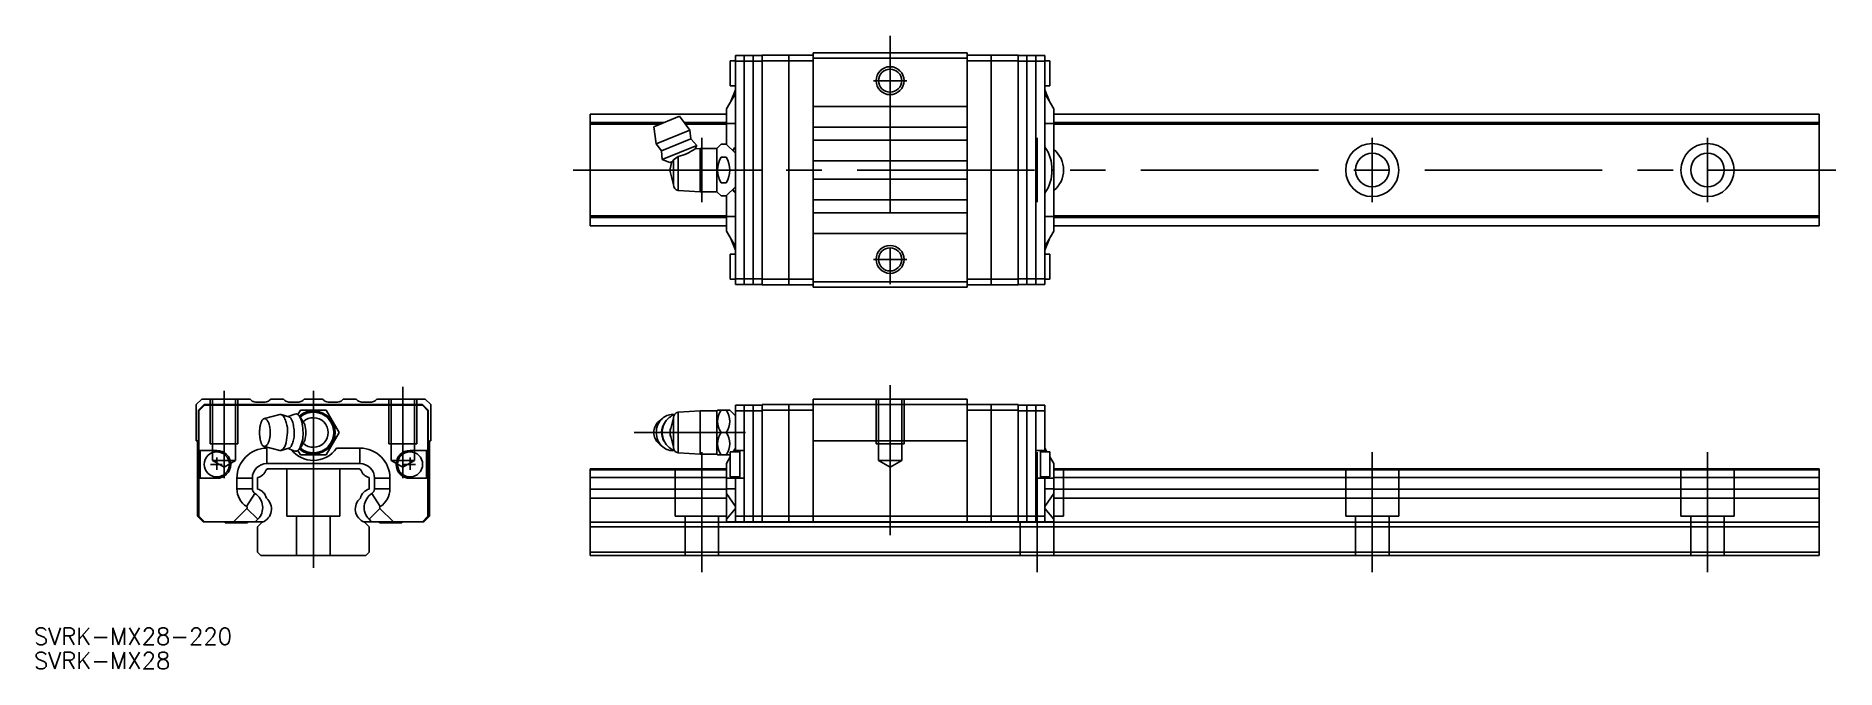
# Model space of a CAD drawing. Extents: x -50 to 273, y -20 to 93.
import ezdxf

# ---------------------------------------------------------------- set-up
doc = ezdxf.new("R2010")
doc.units = 0
doc.linetypes.add('CENTER', pattern=[50.8, 31.75, -6.35, 6.35, -6.35])
doc.linetypes.add('DASHED', pattern=[19.05, 12.7, -6.35])
doc.layers.get('0').update_dxf_attribs({"linetype": 'CONTINUOUS'})
doc.layers.add('CENTER', color=1, linetype='CENTER')
doc.styles.get("Standard").update_dxf_attribs({"font": 'txt.shx', "height": 3, "bigfont": 'bigfont.shx'})

msp = doc.modelspace()

# ---------------------------------------------------------------- linework, layer by layer
at = {"color": 7, "linetype": 'CONTINUOUS'}
for p, q in [((75.52, 88.55), (74.62, 88.55)), ((74.62, 84.05), (74.62, 88.55)), ((75.52, 89.5), (80.32, 89.5)), ((75.52, 89.5), (80.32, 89.5)), ((75.52, 88.5), (75.52, 89.5)), ((75.52, 88.5), (75.52, 89.5)), ((75.52, 88.5), (75.52, 69)), ((75.52, 69), (75.52, 88.5)), ((75.52, 88.5), (80.32, 88.5)), ((75.52, 88.5), (80.32, 88.5)), ((77.12, 48.5), (77.12, 89.5)), ((78.72, 48.5), (78.72, 89.5)), ((80.32, 89.55), (89.42, 89.55)), ((80.32, 88.55), (80.32, 89.55)), ((80.32, 49.45), (80.32, 88.55)), ((80.32, 88.55), (89.42, 88.55)), ((85.12, 48.45), (85.12, 89.55)), ((117.02, 90), (89.42, 90)), ((89.42, 89), (89.42, 90)), ((89.42, 49), (89.42, 89)), ((117.02, 89), (89.42, 89)), ((117.02, 89), (117.02, 90)), ((126.12, 89.55), (117.02, 89.55)), ((117.02, 49), (117.02, 89)), ((126.12, 88.55), (117.02, 88.55)), ((121.32, 48.45), (121.32, 89.55)), ((126.12, 88.55), (126.12, 89.55)), ((130.92, 89.5), (126.12, 89.5)), ((126.12, 49.45), (126.12, 88.55)), ((130.92, 88.5), (126.12, 88.5)), ((127.72, 48.5), (127.72, 89.5)), ((129.32, 48.5), (129.32, 89.5)), ((130.92, 88.5), (130.92, 89.5)), ((131.82, 88.55), (130.92, 88.55)), ((130.92, 88.5), (130.92, 49.5)), ((131.82, 84.05), (131.82, 88.55)), ((74.62, 84.05), (75.52, 84.05)), ((130.92, 84.05), (131.82, 84.05)), ((75.52, 82.7), (73.92, 79.93)), ((75.52, 82.7), (73.92, 79.93)), ((75.52, 83.33), (74.64, 81.17)), ((75.52, 83.33), (74.64, 81.17)), ((130.92, 83.33), (131.8, 81.17)), ((130.92, 82.7), (132.52, 79.93)), ((73.92, 79), (49.52, 79)), ((49.52, 79), (49.52, 77.48)), ((49.52, 77.2), (49.52, 77.48)), ((62.74, 77.48), (49.52, 77.48)), ((65.53, 78.64), (60.91, 76.73)), ((67.38, 76.16), (65.53, 78.64)), ((73.92, 77.48), (66.4, 77.48)), ((67.54, 77.48), (66.4, 77.48)), ((73.92, 79.93), (73.92, 77.33)), ((73.92, 79.93), (73.92, 77.33)), ((73.92, 77.33), (73.92, 73.6)), ((73.92, 77.33), (73.92, 73.6)), ((75.52, 77.33), (73.92, 77.33)), ((75.52, 77.33), (73.92, 77.33)), ((117.02, 80.35), (89.42, 80.35)), ((130.92, 77.33), (132.52, 77.33)), ((132.52, 79.93), (132.52, 77.33)), ((269.52, 79), (132.52, 79)), ((269.52, 77.48), (132.52, 77.48)), ((132.52, 77.33), (132.52, 69)), ((269.52, 77.48), (269.52, 79)), ((269.52, 77.48), (269.52, 77.2)), ((49.52, 60.8), (49.52, 77.2)), ((62.05, 77.2), (49.52, 77.2)), ((60.91, 76.73), (61.36, 73.67)), ((67.38, 76.16), (61.36, 73.67)), ((67.56, 74.61), (62.33, 72.44)), ((73.92, 77.2), (66.61, 77.2)), ((66.85, 77.2), (66.61, 77.2)), ((67.56, 74.61), (67.38, 76.16)), ((68.61, 73.42), (67.56, 74.61)), ((89.42, 76.65), (117.02, 76.65)), ((117.02, 74.35), (89.42, 74.35)), ((269.52, 77.2), (132.52, 77.2)), ((269.52, 77.2), (269.52, 60.8)), ((61.36, 73.67), (62.33, 72.44)), ((62.33, 72.44), (62.43, 70.86)), ((68.61, 73.42), (62.43, 70.86)), ((65.3, 71.45), (64.42, 70.81)), ((65.3, 71.45), (65.3, 65.36)), ((68.33, 72.82), (68.61, 73.42)), ((69.22, 72.87), (68.33, 72.82)), ((68.33, 72.82), (68.33, 72.82)), ((68.33, 72.82), (68.33, 72.82)), ((69.22, 72.87), (69.22, 65.12)), ((72.22, 72.87), (69.22, 72.87)), ((72.96, 73.62), (72.22, 72.87)), ((72.22, 72.87), (72.22, 65.12)), ((72.96, 73.62), (73.9, 73.62)), ((72.96, 71.31), (73.9, 71.31)), ((75.52, 72), (73.9, 73.62)), ((62.43, 70.86), (63.82, 70.36)), ((63.82, 70.36), (64.3, 70.55)), ((64.16, 70.5), (63.82, 69)), ((63.82, 69), (64.42, 66.35)), ((64.42, 70.81), (64.3, 70.55)), ((64.42, 70.81), (64.42, 66.35)), ((75.52, 69), (75.52, 49.5)), ((75.52, 69), (75.52, 49.5)), ((75.52, 49.5), (75.52, 69)), ((75.52, 69), (80.32, 69)), ((89.42, 70.65), (117.02, 70.65)), ((132.52, 69), (132.19, 69)), ((132.52, 60.67), (132.52, 69)), ((65.3, 65.36), (69.22, 65.12)), ((69.22, 65.12), (72.22, 65.12)), ((72.22, 65.12), (72.96, 64.38)), ((72.96, 66.69), (73.9, 66.69)), ((73.9, 64.38), (75.52, 66)), ((89.42, 67.35), (117.02, 67.35)), ((72.96, 64.38), (73.9, 64.38)), ((73.92, 60.67), (73.92, 64.4)), ((73.92, 60.67), (73.92, 64.4)), ((73.92, 60.67), (73.92, 64.4)), ((117.02, 63.65), (89.42, 63.65)), ((89.42, 61.35), (117.02, 61.35)), ((73.92, 60.8), (49.52, 60.8)), ((49.52, 60.8), (49.52, 60.52)), ((73.92, 60.52), (49.52, 60.52)), ((49.52, 59), (49.52, 60.52)), ((73.92, 59), (49.52, 59)), ((75.52, 60.67), (73.92, 60.67)), ((75.52, 60.67), (73.92, 60.67)), ((75.52, 60.67), (73.92, 60.67)), ((73.92, 58.07), (73.92, 60.67)), ((73.92, 58.07), (73.92, 60.67)), ((73.92, 58.07), (73.92, 60.67)), ((75.52, 55.3), (73.92, 58.07)), ((75.52, 55.3), (73.92, 58.07)), ((75.52, 55.3), (73.92, 58.07)), ((130.92, 60.67), (132.52, 60.67)), ((130.92, 55.3), (132.52, 58.07)), ((269.52, 60.8), (132.52, 60.8)), ((132.52, 58.07), (132.52, 60.67)), ((269.52, 60.52), (132.52, 60.52)), ((269.52, 59), (132.52, 59)), ((269.52, 60.52), (269.52, 60.8)), ((269.52, 60.52), (269.52, 59)), ((75.52, 54.67), (74.64, 56.83)), ((75.52, 54.67), (74.64, 56.83)), ((75.52, 54.67), (74.64, 56.83)), ((117.02, 57.65), (89.42, 57.65)), ((130.92, 54.67), (131.8, 56.83)), ((75.52, 53.95), (74.62, 53.95)), ((74.62, 53.95), (74.62, 49.45)), ((131.82, 53.95), (130.92, 53.95)), ((131.82, 53.95), (131.82, 49.45)), ((74.62, 49.45), (75.52, 49.45)), ((75.52, 49.5), (75.52, 48.5)), ((75.52, 49.5), (75.52, 48.5)), ((75.52, 49.5), (75.52, 48.5)), ((75.52, 49.5), (80.32, 49.5)), ((75.52, 49.5), (80.32, 49.5)), ((75.52, 49.5), (80.32, 49.5)), ((75.52, 48.5), (80.32, 48.5)), ((75.52, 48.5), (80.32, 48.5)), ((75.52, 48.5), (80.32, 48.5)), ((80.32, 49.45), (80.32, 48.45)), ((80.32, 49.45), (89.42, 49.45)), ((80.32, 48.45), (89.42, 48.45)), ((117.02, 49), (89.42, 49)), ((89.42, 49), (89.42, 48)), ((126.12, 49.45), (117.02, 49.45)), ((117.02, 49), (117.02, 48)), ((126.12, 48.45), (117.02, 48.45)), ((130.92, 49.5), (126.12, 49.5)), ((126.12, 49.45), (126.12, 48.45)), ((130.92, 48.5), (126.12, 48.5)), ((130.92, 49.5), (130.92, 48.5)), ((130.92, 49.45), (131.82, 49.45)), ((117.02, 48), (89.42, 48)), ((-20, 28), (-21, 27)), ((-21, 27), (-21, 20.5)), ((-19.55, 27), (-20.55, 26)), ((-20.55, 26), (-20.55, 7)), ((-19.5, 26.9), (-20.5, 25.9)), ((-19.5, 26.9), (-20.5, 25.9)), ((-20.5, 25.9), (-20.5, 18.8)), ((-20.5, 25.9), (-20.5, 18.8)), ((-20, 28), (-11.35, 28)), ((19.55, 27), (-19.55, 27)), ((-19.5, 26.9), (0, 26.9)), ((0, 26.9), (-19.5, 26.9)), ((-11.09, 27.74), (-11.35, 28)), ((-8.61, 27.45), (-10.39, 27.45)), ((-7.65, 28), (-7.91, 27.74)), ((-7.65, 28), (-5.35, 28)), ((-5.09, 27.74), (-5.35, 28)), ((-2.61, 27.45), (-4.39, 27.45)), ((-2.77, 25.2), (-2.31, 26)), ((-2.31, 26), (2.31, 26)), ((-1.65, 28), (-1.91, 27.74)), ((1.65, 28), (-1.65, 28)), ((0, 26.9), (19.5, 26.9)), ((0, 26.9), (19.5, 26.9)), ((19.5, 26.9), (0, 26.9)), ((0, 26), (0, 26.9)), ((1.65, 28), (1.91, 27.74)), ((2.31, 26), (4.62, 22)), ((2.61, 27.45), (4.39, 27.45)), ((5.09, 27.74), (5.35, 28)), ((7.65, 28), (5.35, 28)), ((7.65, 28), (7.91, 27.74)), ((8.61, 27.45), (10.39, 27.45)), ((11.09, 27.74), (11.35, 28)), ((20, 28), (11.35, 28)), ((19.5, 26.9), (20.5, 25.9)), ((19.5, 26.9), (20.5, 25.9)), ((19.5, 26.9), (20.5, 25.9)), ((19.55, 27), (20.55, 26)), ((20, 28), (21, 27)), ((20.5, 25.9), (20.5, 18.8)), ((20.5, 25.9), (20.5, 18.8)), ((20.5, 25.9), (20.5, 18.8)), ((20.55, 26), (20.55, 7)), ((21, 27), (21, 20.5)), ((69.22, 25.88), (65.3, 25.64)), ((69.22, 25.88), (69.22, 18.13)), ((72.22, 25.88), (69.22, 25.88)), ((72.35, 26), (72.22, 25.88)), ((72.22, 25.88), (72.22, 18.13)), ((72.35, 26), (72.96, 26)), ((72.96, 26), (73.9, 26)), ((73.9, 26), (74.52, 26)), ((75.52, 25), (74.52, 26)), ((75.52, 26.9), (75.52, 25.9)), ((75.52, 26.9), (75.52, 25.9)), ((75.52, 26.9), (75.52, 25.9)), ((75.52, 26.9), (80.32, 26.9)), ((75.52, 26.9), (80.32, 26.9)), ((75.52, 26.9), (80.32, 26.9)), ((75.52, 25.9), (75.52, 18.8)), ((75.52, 25.9), (75.52, 18.8)), ((75.52, 25.9), (75.52, 18.8)), ((75.52, 25.9), (80.32, 25.9)), ((75.52, 25.9), (80.32, 25.9)), ((75.52, 25.9), (80.32, 25.9)), ((77.12, 6), (77.12, 26.9)), ((78.72, 6), (78.72, 26.9)), ((80.32, 27), (89.42, 27)), ((80.32, 27), (80.32, 26)), ((80.32, 26), (80.32, 7)), ((80.32, 26), (89.42, 26)), ((85.12, 27), (85.12, 6)), ((117.02, 28), (89.42, 28)), ((89.42, 28), (89.42, 27)), ((117.02, 27), (89.42, 27)), ((89.42, 27), (89.42, 20.5)), ((117.02, 28), (117.02, 27)), ((126.12, 27), (117.02, 27)), ((117.02, 27), (117.02, 20.5)), ((126.12, 26), (117.02, 26)), ((121.32, 27), (121.32, 6)), ((126.12, 27), (126.12, 26)), ((130.92, 26.9), (126.12, 26.9)), ((126.12, 26), (126.12, 7)), ((130.92, 25.9), (126.12, 25.9)), ((127.72, 6), (127.72, 26.9)), ((129.32, 6), (129.32, 26.9)), ((130.92, 26.9), (130.92, 25.9)), ((130.92, 25.9), (130.92, 18.8)), ((-6.04, 25.24), (-8.78, 24.49)), ((-4.4, 24.82), (-5.77, 25.24)), ((-3.32, 25.31), (-4.54, 24.86)), ((-2.14, 24.42), (-2.56, 24.98)), ((-1.81, 23.93), (-2.14, 24.42)), ((-1.55, 23.43), (-1.81, 23.93)), ((62.53, 24.58), (61.81, 23.98)), ((64.42, 24.65), (63.82, 22)), ((64.42, 24.65), (64.42, 19.35)), ((65.3, 25.64), (65.3, 18.36)), ((-21, 20.5), (-20.75, 20.5)), ((-20.75, 20.5), (-20.75, 7)), ((-8.78, 19.51), (-6.04, 18.76)), ((-2.56, 19.02), (-2.14, 19.58)), ((-2.14, 19.58), (-1.81, 20.07)), ((-1.81, 20.07), (-1.55, 20.57)), ((4.62, 22), (2.31, 18)), ((20.75, 20.5), (20.75, 7)), ((21, 20.5), (20.75, 20.5)), ((63.82, 22), (64.42, 19.35)), ((72.96, 22), (73.9, 22)), ((117.02, 20.5), (89.42, 20.5)), ((89.42, 20.5), (89.42, 7)), ((117.02, 20.5), (117.02, 7)), ((-20.5, 18.8), (-17.3, 18.8)), ((-20.5, 18.8), (-17.3, 18.8)), ((-20.25, 18.8), (-20.25, 13.8)), ((-20.25, 18.8), (-20.25, 13.8)), ((-8.33, 19.2), (-8.33, 16.43)), ((-8.33, 19.2), (-8.33, 16.43)), ((-8.33, 16.43), (0, 16.43)), ((-8.33, 16.43), (0, 16.43)), ((-5.77, 18.76), (-4.4, 19.18)), ((-4.54, 19.14), (-3.32, 18.69)), ((-2.31, 18), (-2.77, 18.8)), ((2.31, 18), (-2.31, 18)), ((0, 17), (0, 18)), ((0, 16.43), (0, 17)), ((0, 16.43), (0, 17)), ((0, 16.43), (0, 17)), ((8.33, 16.43), (0, 16.43)), ((8.33, 16.43), (0, 16.43)), ((8.33, 16.43), (0, 16.43)), ((0, 15.5), (0, 16.43)), ((8.33, 19.2), (4.14, 19.2)), ((8.33, 19.2), (4.14, 19.2)), ((8.33, 19.2), (4.14, 19.2)), ((8.33, 19.2), (8.33, 16.43)), ((8.33, 19.2), (8.33, 16.43)), ((8.33, 19.2), (8.33, 16.43)), ((20.5, 18.8), (17.3, 18.8)), ((20.5, 18.8), (17.3, 18.8)), ((20.5, 18.8), (17.3, 18.8)), ((20.25, 18.8), (20.25, 13.8)), ((20.25, 18.8), (20.25, 13.8)), ((65.3, 18.36), (69.22, 18.13)), ((69.22, 18.13), (72.22, 18.13)), ((72.22, 18.13), (72.35, 18)), ((72.96, 18), (72.35, 18)), ((72.96, 18), (73.9, 18)), ((74.52, 18), (73.9, 18)), ((74.62, 17.64), (73.92, 16.43)), ((74.62, 17.64), (73.92, 16.43)), ((74.62, 17.64), (73.92, 16.43)), ((73.92, 13.83), (73.92, 16.43)), ((73.92, 13.83), (73.92, 16.43)), ((73.92, 13.83), (73.92, 16.43)), ((74.52, 18), (74.62, 18.1)), ((74.62, 18.55), (74.62, 14.05)), ((76.32, 18.55), (74.62, 18.55)), ((75.07, 18.55), (75.25, 18.73)), ((75.52, 19.2), (75.15, 18.55)), ((75.52, 19.2), (75.15, 18.55)), ((75.52, 19.2), (75.15, 18.55)), ((75.52, 18.55), (75.52, 18.8)), ((75.52, 18.55), (75.52, 18.8)), ((75.52, 18.55), (75.52, 18.8)), ((75.52, 18.8), (77.12, 18.8)), ((75.52, 18.8), (77.12, 18.8)), ((75.52, 18.8), (77.12, 18.8)), ((76.32, 18.8), (76.32, 13.8)), ((76.32, 18.8), (76.32, 13.8)), ((130.92, 18.8), (129.32, 18.8)), ((130.12, 18.8), (130.12, 13.8)), ((131.82, 18.55), (130.12, 18.55)), ((130.92, 19.2), (131.3, 18.55)), ((130.92, 18.55), (130.92, 18.8)), ((131.82, 18.55), (131.82, 14.05)), ((131.82, 17.64), (132.52, 16.43)), ((132.52, 13.83), (132.52, 16.43)), ((-20.5, 13.8), (-20.5, 7)), ((-20.5, 13.8), (-20.5, 7)), ((-17.3, 13.8), (-20.5, 13.8)), ((-17.3, 13.8), (-20.5, 13.8)), ((-13.7, 13.83), (-10.93, 13.83)), ((-13.7, 13.83), (-10.93, 13.83)), ((-13.7, 11.92), (-13.7, 13.83)), ((-13.7, 11.92), (-13.7, 13.83)), ((-10.93, 11.92), (-10.93, 13.83)), ((-10.93, 11.92), (-10.93, 13.83)), ((-10, 13.94), (-10, 11.86)), ((-8.2, 15.5), (-8.48, 15.34)), ((8.2, 15.5), (-8.2, 15.5)), ((8.2, 15.5), (8.48, 15.34)), ((10, 13.94), (10, 11.86)), ((13.7, 13.83), (10.93, 13.83)), ((13.7, 13.83), (10.93, 13.83)), ((13.7, 13.83), (10.93, 13.83)), ((10.93, 11.92), (10.93, 13.83)), ((10.93, 11.92), (10.93, 13.83)), ((10.93, 11.92), (10.93, 13.83)), ((13.7, 11.92), (13.7, 13.83)), ((13.7, 11.92), (13.7, 13.83)), ((13.7, 11.92), (13.7, 13.83)), ((17.3, 13.8), (20.5, 13.8)), ((17.3, 13.8), (20.5, 13.8)), ((17.3, 13.8), (20.5, 13.8)), ((20.5, 13.8), (20.5, 7)), ((20.5, 13.8), (20.5, 7)), ((20.5, 13.8), (20.5, 7)), ((73.92, 15.5), (49.52, 15.5)), ((49.52, 15.5), (49.52, 15.34)), ((73.92, 15.34), (49.52, 15.34)), ((49.52, 13.94), (49.52, 15.34)), ((73.92, 13.94), (49.52, 13.94)), ((49.52, 13.94), (49.52, 11.86)), ((75.52, 13.83), (73.92, 13.83)), ((75.52, 13.83), (73.92, 13.83)), ((75.52, 13.83), (73.92, 13.83)), ((73.92, 11.92), (73.92, 13.83)), ((73.92, 11.92), (73.92, 13.83)), ((73.92, 11.92), (73.92, 13.83)), ((74.62, 14.05), (76.32, 14.05)), ((75.52, 13.8), (75.52, 14.05)), ((75.52, 13.8), (75.52, 14.05)), ((75.52, 13.8), (75.52, 14.05)), ((75.52, 13.8), (75.52, 7)), ((75.52, 13.8), (75.52, 7)), ((75.52, 13.8), (75.52, 7)), ((75.52, 13.8), (77.12, 13.8)), ((75.52, 13.8), (77.12, 13.8)), ((75.52, 13.8), (77.12, 13.8)), ((130.92, 13.8), (129.32, 13.8)), ((130.12, 14.05), (131.82, 14.05)), ((130.92, 13.8), (130.92, 14.05)), ((130.92, 13.83), (132.52, 13.83)), ((130.92, 13.8), (130.92, 7)), ((269.52, 15.5), (132.52, 15.5)), ((269.52, 15.34), (132.52, 15.34)), ((269.52, 13.94), (132.52, 13.94)), ((132.52, 11.92), (132.52, 13.83)), ((269.52, 15.34), (269.52, 15.5)), ((269.52, 15.34), (269.52, 13.94)), ((269.52, 11.86), (269.52, 13.94)), ((-13.7, 11.92), (-10.93, 11.92)), ((-13.7, 11.92), (-10.93, 11.92)), ((-11.95, 8.73), (-10.46, 11.07)), ((-11.95, 8.73), (-10.46, 11.07)), ((11.95, 8.73), (10.46, 11.07)), ((11.95, 8.73), (10.46, 11.07)), ((11.95, 8.73), (10.46, 11.07)), ((13.7, 11.92), (10.93, 11.92)), ((13.7, 11.92), (10.93, 11.92)), ((13.7, 11.92), (10.93, 11.92)), ((73.92, 11.86), (49.52, 11.86)), ((49.52, 10.24), (49.52, 11.86)), ((49.52, 5.95), (49.52, 10.24)), ((73.92, 10.24), (49.52, 10.24)), ((75.52, 11.92), (73.92, 11.92)), ((75.52, 11.92), (73.92, 11.92)), ((75.52, 11.92), (73.92, 11.92)), ((73.92, 11.07), (73.92, 11.92)), ((73.92, 11.07), (73.92, 11.92)), ((73.92, 11.07), (73.92, 11.92)), ((75.52, 8.73), (73.92, 11.07)), ((75.52, 8.73), (73.92, 11.07)), ((75.52, 8.73), (73.92, 11.07)), ((73.92, 6.46), (73.92, 11.07)), ((73.92, 6.46), (73.92, 11.07)), ((73.92, 6.46), (73.92, 11.07)), ((130.92, 11.92), (132.52, 11.92)), ((130.92, 8.73), (132.52, 11.07)), ((132.52, 11.07), (132.52, 11.92)), ((269.52, 11.86), (132.52, 11.86)), ((132.52, 6.46), (132.52, 11.07)), ((269.52, 10.24), (132.52, 10.24)), ((269.52, 11.86), (269.52, 10.24)), ((269.52, 10.24), (269.52, 5.95)), ((-20.75, 7), (-19.75, 6)), ((-20.55, 7), (-19.55, 6)), ((-20.5, 7), (-19.5, 6)), ((-20.5, 7), (-19.5, 6)), ((-14.33, 6), (-11.91, 8.42)), ((-14.33, 6), (-11.91, 8.42)), ((-11.91, 8.42), (-9.95, 6.46)), ((-11.91, 8.42), (-9.95, 6.46)), ((-10.42, 6), (-9.95, 6.46)), ((-10.42, 6), (-9.95, 6.46)), ((11.91, 8.42), (9.95, 6.46)), ((11.91, 8.42), (9.95, 6.46)), ((11.91, 8.42), (9.95, 6.46)), ((10.42, 6), (9.95, 6.46)), ((10.42, 6), (9.95, 6.46)), ((10.42, 6), (9.95, 6.46)), ((14.33, 6), (11.91, 8.42)), ((14.33, 6), (11.91, 8.42)), ((14.33, 6), (11.91, 8.42)), ((20.5, 7), (19.5, 6)), ((20.5, 7), (19.5, 6)), ((20.5, 7), (19.5, 6)), ((20.55, 7), (19.55, 6)), ((20.75, 7), (19.75, 6)), ((75.52, 8.42), (73.92, 6.46)), ((75.52, 8.42), (73.92, 6.46)), ((75.52, 8.42), (73.92, 6.46)), ((73.92, 6), (73.92, 6.46)), ((73.92, 6), (73.92, 6.46)), ((73.92, 6), (73.92, 6.46)), ((75.52, 7), (75.52, 6)), ((75.52, 7), (75.52, 6)), ((75.52, 7), (75.52, 6)), ((75.52, 7), (80.32, 7)), ((75.52, 7), (80.32, 7)), ((75.52, 7), (80.32, 7)), ((80.32, 7), (80.32, 6)), ((80.32, 7), (89.42, 7)), ((89.42, 7), (89.42, 6)), ((117.02, 7), (89.42, 7)), ((126.12, 7), (117.02, 7)), ((117.02, 7), (117.02, 6)), ((126.12, 7), (126.12, 6)), ((130.92, 7), (126.12, 7)), ((130.92, 8.42), (132.52, 6.46)), ((130.92, 7), (130.92, 6)), ((132.52, 6), (132.52, 6.46)), ((-19.75, 6), (-19.55, 6)), ((-19.55, 6), (-19.5, 6)), ((-19.5, 6), (-14.33, 6)), ((-19.5, 6), (-14.33, 6)), ((-15.8, 6), (-15.8, 5.8)), ((-11.8, 5.8), (-15.8, 5.8)), ((-14.33, 6), (-10.42, 6)), ((-14.33, 6), (-10.42, 6)), ((-11.8, 5.8), (-11.8, 6)), ((-10.42, 6), (-9.02, 6)), ((-10.42, 6), (-9.02, 6)), ((-9.15, 5.95), (-10, 5.1)), ((-10, 5.1), (-10, 0.6)), ((10.42, 6), (9.02, 6)), ((10.42, 6), (9.02, 6)), ((10.42, 6), (9.02, 6)), ((9.15, 5.95), (10, 5.1)), ((10, 5.1), (10, 0.6)), ((14.33, 6), (10.42, 6)), ((14.33, 6), (10.42, 6)), ((14.33, 6), (10.42, 6)), ((11.8, 6), (11.8, 5.8)), ((11.8, 5.8), (15.8, 5.8)), ((19.5, 6), (14.33, 6)), ((19.5, 6), (14.33, 6)), ((19.5, 6), (14.33, 6)), ((15.8, 5.8), (15.8, 6)), ((19.55, 6), (19.5, 6)), ((19.75, 6), (19.55, 6)), ((125.82, 5.95), (49.52, 5.95)), ((49.52, 5.95), (49.52, 5.1)), ((269.52, 5.1), (49.52, 5.1)), ((49.52, 5.1), (49.52, 0.6)), ((75.52, 6), (73.92, 6)), ((75.52, 6), (73.92, 6)), ((75.52, 6), (73.92, 6)), ((75.52, 6), (80.32, 6)), ((75.52, 6), (80.32, 6)), ((75.52, 6), (80.32, 6)), ((80.32, 6), (89.42, 6)), ((117.02, 6), (89.42, 6)), ((269.52, 5.95), (115.22, 5.95)), ((126.12, 6), (117.02, 6)), ((130.92, 6), (126.12, 6)), ((130.92, 6), (132.52, 6)), ((269.52, 5.1), (269.52, 5.95)), ((269.52, 0.6), (269.52, 5.1)), ((-10, 0.6), (-9.4, 0)), ((-9.4, 0), (9.4, 0)), ((10, 0.6), (9.4, 0)), ((269.52, 0.6), (49.52, 0.6)), ((49.52, 0.6), (49.52, 0)), ((269.52, 0), (49.52, 0)), ((269.52, 0), (269.52, 0.6))]:
    msp.add_line(p, q, dxfattribs=at)
at = {"color": 3, "linetype": 'DASHED'}
for p, q in [((-18.5, 28), (-18.5, 20)), ((-18.07, 28), (-18.07, 17)), ((-13.93, 28), (-13.93, 17)), ((-13.5, 28), (-13.5, 20)), ((13.5, 28), (13.5, 20)), ((13.93, 28), (13.93, 17)), ((18.07, 28), (18.07, 17)), ((18.5, 28), (18.5, 20)), ((100.72, 28), (100.72, 20)), ((101.15, 28), (101.15, 17)), ((105.29, 28), (105.29, 17)), ((105.72, 28), (105.72, 20)), ((-18.5, 20), (-13.5, 20)), ((18.5, 20), (13.5, 20)), ((105.72, 20), (100.72, 20)), ((-13.93, 17), (-18.07, 17)), ((-18.07, 17), (-16, 15.81)), ((-13.93, 17), (-16, 15.81)), ((13.93, 17), (16, 15.81)), ((18.07, 17), (13.93, 17)), ((18.07, 17), (16, 15.81)), ((101.15, 17), (103.22, 15.81)), ((105.29, 17), (101.15, 17)), ((105.29, 17), (103.22, 15.81)), ((-4.75, 15.5), (-4.75, 7)), ((4.75, 15.5), (4.75, 7)), ((64.77, 15.5), (64.77, 7)), ((134.27, 15.5), (134.27, 7)), ((184.77, 15.5), (184.77, 7)), ((194.27, 15.5), (194.27, 7)), ((244.77, 15.5), (244.77, 7)), ((254.27, 15.5), (254.27, 7)), ((4.75, 7), (-4.75, 7)), ((-3, 7), (-3, 0)), ((3, 7), (3, 0)), ((64.77, 7), (73.92, 7)), ((66.52, 7), (66.52, 0)), ((72.52, 7), (72.52, 0)), ((132.52, 7), (132.52, 0)), ((132.52, 7), (134.27, 7)), ((184.77, 7), (194.27, 7)), ((186.52, 7), (186.52, 0)), ((192.52, 7), (192.52, 0)), ((244.77, 7), (254.27, 7)), ((246.52, 7), (246.52, 0)), ((252.52, 7), (252.52, 0)), ((126.52, 6), (126.52, 0))]:
    msp.add_line(p, q, dxfattribs=at)
at = {"linetype": 'CONTINUOUS'}
for p, q in [((-5.77, 25.24), (-6.04, 25.24)), ((-5.77, 18.76), (-6.04, 18.76))]:
    msp.add_line(p, q, dxfattribs=at)
at = {"color": 3, "linetype": 'CONTINUOUS'}
for centre in [(103.22, 85), (103.22, 53)]:
    msp.add_circle(centre, 2.5, dxfattribs=at)
at = {"color": 7, "linetype": 'CONTINUOUS'}
for centre, radius in [((103.22, 85), 2.07), ((189.52, 69), 4.75), ((189.52, 69), 3), ((249.52, 69), 4.75), ((249.52, 69), 3), ((103.22, 53), 2.07), ((-17.3, 16.3), 2.25), ((17.3, 16.3), 2.25)]:
    msp.add_circle(centre, radius, dxfattribs=at)
for centre, radius, start, end in [((63.88, 78.6), 7.29, 281.2292, 307.55), ((76.97, 69), 4.62, 150.0104, 209.9895), ((69.9, 69), 4.62, 330.0001, 29.9999), ((78.66, 70.49), 4.11, 139.8147, 151.2732), ((78.66, 70.49), 4.11, 139.8147, 151.2732), ((125.52, 69.22), 6.67, 358.1073, 36.0009), ((129.52, 69), 4.75, 309.1667, 50.8333), ((125.52, 68.78), 6.67, 323.9991, 1.8927), ((65.42, 66.35), 1, 180, 263.2229), ((78.66, 67.51), 4.11, 208.7268, 220.1853), ((78.66, 67.51), 4.11, 208.7268, 220.1853), ((78.66, 67.51), 4.11, 208.7268, 220.1853), ((-10.39, 28.45), 1, 225, 270), ((-8.61, 28.45), 1, 270, 315), ((-4.39, 28.45), 1, 225, 270), ((-2.61, 28.45), 1, 270, 315), ((0, 22), 3.88, 229.2393, 130.7607), ((2.61, 28.45), 1, 225, 270), ((4.39, 28.45), 1, 270, 315), ((8.61, 28.45), 1, 225, 270), ((10.39, 28.45), 1, 270, 315), ((75.89, 24), 3.54, 145.6279, 214.3721), ((70.98, 24), 3.54, 325.6279, 34.3721), ((-13.47, 22.91), 3.87, 353.733, 356.7047), ((-7.84, 22.58), 1.77, 170.1836, 176.7047), ((-13.84, 23.62), 4.32, 350.1836, 352.8665), ((-7.89, 22.88), 1.68, 165.9229, 172.8665), ((-15.06, 24.67), 5.71, 345.9229, 347.9835), ((-7.99, 23.17), 1.51, 160.0922, 167.9835), ((-31.26, 31.6), 23.24, 340.0922, 340.6158), ((-8.23, 23.49), 1.18, 149.9462, 160.6158), ((-7.16, 22.88), 2.41, 144.2871, 149.9462), ((-8.72, 24), 0.49, 97.1639, 144.2871), ((-8.83, 23.86), 0.628, 42.7713, 85.8209), ((-9.66, 23.09), 1.76, 34.4113, 42.7713), ((-9.34, 23.31), 1.37, 24.8028, 34.4113), ((-13.66, 21.32), 6.13, 22.7591, 24.8028), ((-9.7, 22.98), 1.84, 16.1339, 22.7591), ((-41.36, 13.82), 34.79, 15.7913, 16.1339), ((-9.92, 22.71), 2.12, 10.2366, 15.7913), ((23.12, 28.68), 31.46, 190.2366, 190.607), ((-10.04, 22.47), 2.29, 5.5412, 10.607), ((8.45, 24.26), 16.29, 185.5412, 186.2483), ((-6.18, 24.24), 1.08, 21.0278, 67.2834), ((-25.74, 16.72), 22.03, 18.6519, 21.0278), ((-8.85, 22.42), 4.21, 354.2322, 18.6519), ((-4.99, 23.55), 1.39, 55.0676, 65.0564), ((-4.56, 24.16), 0.646, 25.4744, 55.0676), ((16.46, 34.18), 22.64, 205.4744, 206.7542), ((-5, 23.36), 1.4, 7.3483, 26.7542), ((21.44, 26.77), 25.26, 187.3483, 189.748), ((-3.14, 24.83), 0.511, 60.8171, 110.5992), ((-3.37, 24.42), 0.984, 34.9878, 60.8171), ((-5.21, 23.13), 3.23, 7.3525, 34.9878), ((0, 22), 3.64, 229.0058, 130.9942), ((-24.05, 20.7), 22.23, 3.3561, 7.3525), ((0, 22), 2.65, 226.8285, 133.1715), ((-6.66, 22), 5.31, 344.3386, 15.6614), ((63.66, 21.99), 2.75, 156.3696, 179.7225), ((63.37, 22.11), 2.43, 129.9202, 156.3696), ((64.81, 22.01), 3.45, 155.8923, 180.1998), ((64.66, 22.08), 3.29, 130.7852, 155.8923), ((65.46, 21.99), 3.14, 141.4466, 179.7942), ((65.89, 22.02), 3.46, 163.2854, 180.3436), ((64.38, 22.4), 2.86, 85.1547, 130.7852), ((66.03, 21.98), 3.61, 146.9357, 163.2854), ((65.62, 22.25), 3.11, 109.6894, 146.9357), ((66.22, 22), 2.4, 154.7068, 179.7781), ((65.42, 24.65), 1, 96.7771, 180), ((-7.82, 22.29), 1.81, 173.733, 180.0616), ((-13.35, 22.28), 3.71, 356.9724, 0.0616), ((-7.82, 21.99), 1.83, 176.9724, 183.2469), ((-13.35, 21.68), 3.72, 0.1617, 3.2469), ((-7.82, 21.69), 1.81, 180.1617, 186.4986), ((-13.49, 21.05), 3.89, 3.5403, 6.4986), ((-7.84, 21.4), 1.77, 183.5403, 190.0814), ((-13.88, 20.32), 4.37, 7.4277, 10.0814), ((-7.89, 21.1), 1.67, 187.4277, 194.4141), ((-15.23, 19.22), 5.9, 12.4183, 14.4141), ((-8, 20.81), 1.5, 192.4183, 200.4132), ((-42.96, 7.8), 35.8, 20.0721, 20.4132), ((-8.25, 20.48), 1.15, 200.0721, 211.1208), ((-7.48, 20.95), 2.06, 211.1208, 217.8884), ((-8.72, 19.98), 0.477, 217.8884, 242.119), ((-8.77, 19.89), 0.381, 242.119, 267.2598), ((-8.82, 20.11), 0.597, 273.2202, 298.7005), ((-8.81, 20.1), 0.589, 298.7005, 314.972), ((-9.53, 20.81), 1.59, 314.972, 324.4048), ((-9.31, 20.66), 1.33, 324.4048, 334.4057), ((-13.18, 22.51), 5.62, 334.4057, 336.6464), ((-9.68, 21), 1.81, 336.6464, 343.3865), ((-35.48, 28.7), 28.74, 343.3865, 343.8022), ((-9.91, 21.27), 2.1, 343.8022, 349.4059), ((26.22, 14.52), 34.65, 169.0693, 169.4059), ((-10.04, 21.52), 2.28, 349.0693, 354.1585), ((8.81, 19.59), 16.67, 173.4671, 174.1585), ((-10.11, 22.23), 2.37, 1.408, 6.2483), ((-10.1, 21.76), 2.37, 353.4671, 358.3172), ((5.9, 21.29), 13.64, 177.4766, 178.3172), ((5.83, 22.62), 13.57, 181.408, 182.2531), ((-10.13, 21.99), 2.4, 357.4766, 2.2531), ((-6.93, 20.49), 2.08, 304.0454, 352.8838), ((-79.96, 29.61), 75.68, 352.8838, 354.2322), ((-4.7, 19.97), 0.842, 290.5673, 338.4782), ((-24.16, 27.65), 21.76, 338.4782, 340.7177), ((-6.12, 21.34), 2.66, 340.7177, 1.156), ((1.47, 21.49), 4.94, 174.0912, 181.156), ((-5.24, 22.19), 1.81, 354.0912, 9.748), ((-8.05, 21.97), 6.23, 331.7244, 345.9353), ((-6.97, 21.7), 5.12, 345.9353, 3.3561), ((63.54, 21.99), 2.63, 179.7225, 204.1854), ((63.46, 21.95), 2.53, 204.1854, 229.5249), ((64.92, 22.01), 3.56, 180.1998, 203.7081), ((64.58, 21.86), 3.19, 203.7081, 230.0021), ((93.22, 56.82), 48.38, 229.5249, 230.6346), ((65.31, 21.99), 2.98, 179.7942, 196.5767), ((66.19, 22.02), 3.76, 180.3436, 196.0273), ((65.55, 22.06), 3.23, 196.5767, 217.9131), ((64.43, 21.68), 2.95, 230.0021, 251.8623), ((65.78, 21.9), 3.33, 196.0273, 213.7038), ((65.8, 21.92), 3.36, 213.7038, 231.0042), ((66.28, 22.02), 2.46, 180.3823, 205.1326), ((65.42, 19.35), 1, 180, 263.2229), ((75.89, 20), 3.54, 145.6279, 214.3721), ((70.98, 20), 3.54, 325.6279, 34.3721), ((-17.3, 16.3), 2.5, 270, 90), ((-17.3, 16.3), 2.5, 270, 90), ((-8.33, 13.83), 5.37, 90.0008, 179.9992), ((-8.33, 13.83), 5.37, 90.0008, 179.9992), ((-8.33, 13.83), 2.6, 90, 180), ((-8.33, 13.83), 2.6, 90, 180), ((0, 22), 5, 218.0521, 269.9873), ((0, 22), 5, 218.0521, 269.9873), ((-3.12, 19.59), 0.919, 257.7557, 277.7073), ((-3.03, 18.92), 0.242, 277.7073, 306.3092), ((-2.06, 17.59), 1.41, 120.5653, 126.3092), ((-3.06, 19.29), 0.561, 300.5653, 331.7244), ((0, 22), 5, 270.0118, 325.9324), ((0, 22), 5, 270.0118, 325.9324), ((0, 22), 5, 270.0118, 325.9324), ((8.33, 13.83), 5.37, 0.0008, 89.9992), ((8.33, 13.83), 5.37, 0.0008, 89.9992), ((8.33, 13.83), 5.37, 0.0008, 89.9992), ((8.33, 13.83), 2.6, 0, 90), ((8.33, 13.83), 2.6, 0, 90), ((8.33, 13.83), 2.6, 0, 90), ((17.3, 16.3), 2.5, 90, 270), ((17.3, 16.3), 2.5, 90, 270), ((17.3, 16.3), 2.5, 90, 270), ((64.37, 21.5), 2.76, 251.8623, 275.2328), ((65.52, 21.56), 2.9, 231.0042, 250.9998), ((-10.48, 15.98), 2.1, 283.2606, 342.1056), ((10.48, 15.98), 2.1, 197.8944, 256.7394), ((-9.93, 11.92), 3.77, 180, 237.6682), ((-9.93, 11.92), 3.77, 180, 237.6682), ((-9.93, 11.92), 1, 180, 237.6682), ((-9.93, 11.92), 1, 180, 237.6682), ((-12.05, 8.56), 2.97, 315, 57.6682), ((-12.05, 8.56), 2.97, 315, 57.6682), ((-10.48, 9.82), 2.1, 11.6297, 76.7394), ((-10, 8.3), 2.5, 289.8363, 50.9443), ((10, 8.3), 2.5, 129.0557, 250.1637), ((10.48, 9.82), 2.1, 103.2606, 168.3703), ((12.05, 8.56), 2.97, 122.3318, 225), ((12.05, 8.56), 2.97, 122.3318, 225), ((12.05, 8.56), 2.97, 122.3318, 225), ((9.93, 11.92), 1, 302.3318, 0), ((9.93, 11.92), 1, 302.3318, 0), ((9.93, 11.92), 1, 302.3318, 0), ((9.93, 11.92), 3.77, 302.3318, 0), ((9.93, 11.92), 3.77, 302.3318, 0), ((9.93, 11.92), 3.77, 302.3318, 0), ((-12.05, 8.56), 0.2, 315.0001, 57.6681), ((12.05, 8.56), 0.2, 122.3318, 224.9999)]:
    msp.add_arc(centre, radius, start, end, dxfattribs=at)
at = {"layer": 'CENTER', "color": 1, "linetype": 'CENTER'}
for p, q in [((103.22, 93), (103.22, 45)), ((100.22, 85), (106.22, 85)), ((69.52, 74.75), (69.52, 63.25)), ((129.52, 74.75), (129.52, 63.25)), ((189.52, 74.75), (189.52, 63.25)), ((249.52, 74.75), (249.52, 63.25)), ((46.52, 69), (272.52, 69)), ((100.22, 53), (106.22, 53)), ((-16, 29.47), (-16, 13.81)), ((0, 29.47), (0, -2.25)), ((16, 30.17), (16, 13.81)), ((103.22, 3.61), (103.22, 30.47)), ((77.32, 22), (57.39, 22)), ((-18.45, 16.3), (-16.35, 16.3)), ((-17.3, 17.5), (-17.3, 15.3)), ((16.15, 16.3), (18.25, 16.3)), ((17.3, 17.5), (17.3, 15.3)), ((69.52, 18.5), (69.52, -3)), ((129.52, 18.5), (129.52, -3)), ((189.52, 18.5), (189.52, -3)), ((249.52, 18.5), (249.52, -3))]:
    msp.add_line(p, q, dxfattribs=at)

# ---------------------------------------------------------------- texts
at = {"color": 7, "linetype": 'CONTINUOUS'}
for s, p in [('SVRK-MX28-220', (-50.04, -16)), ('SVRK-MX28', (-50.04, -20.34))]:
    msp.add_text(s, height=3, dxfattribs=at).set_placement(p)

doc.saveas('drawing.dxf')
